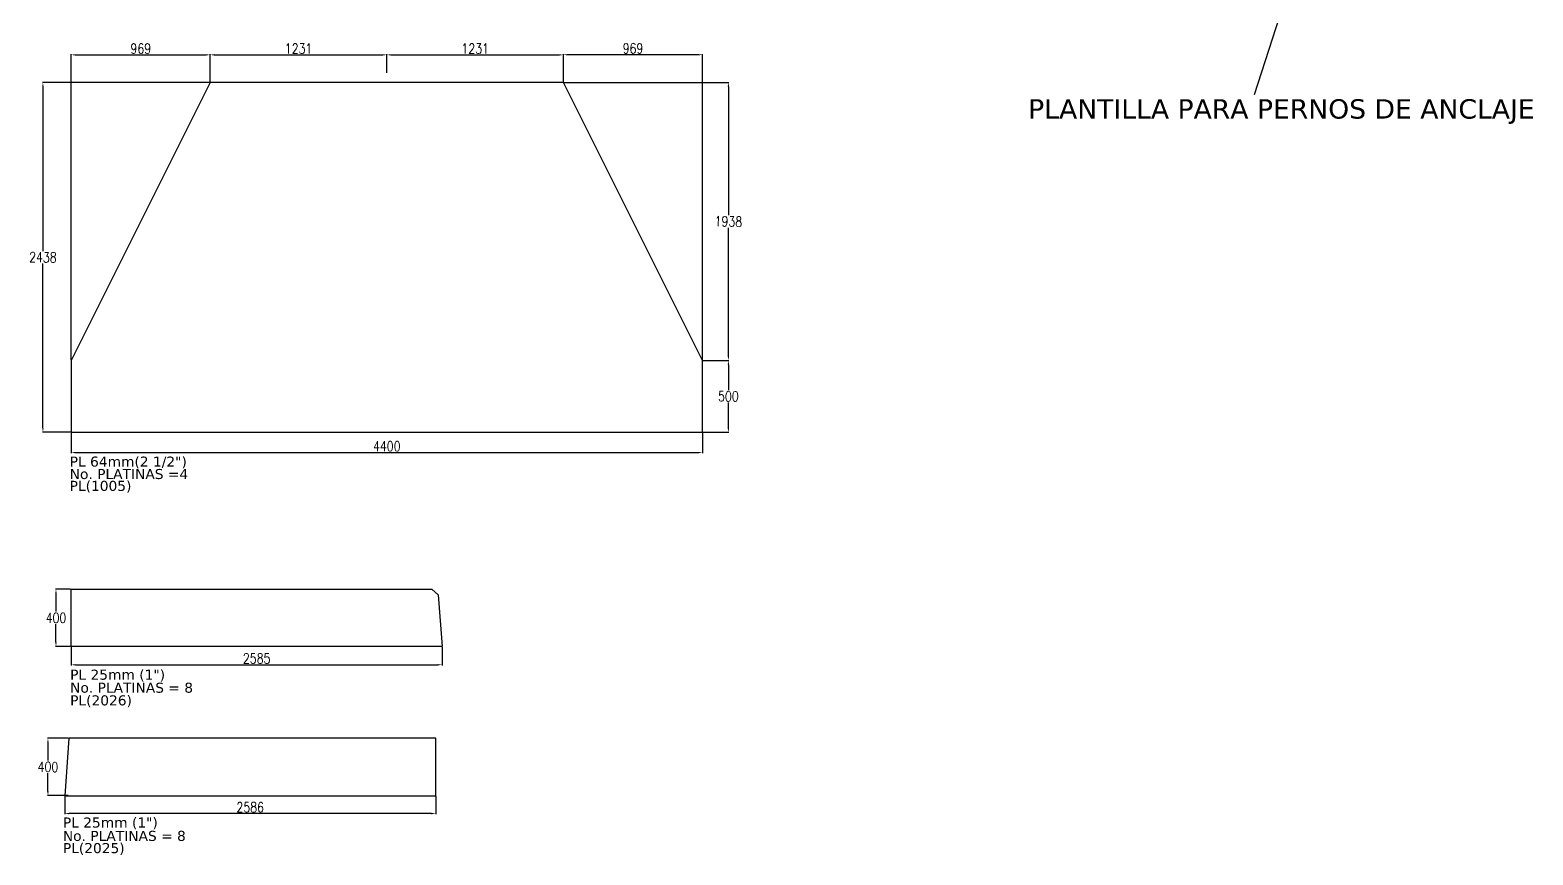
# Model space of a CAD drawing. Header units: millimetres. Extents: x 1541 to 289025, y -12015 to 47026.
# Drawn here: x 47414 to 57890, y 1103 to 6852 of the extents above; entities that cross this region are included whole.
import ezdxf

# ---------------------------------------------------------------- set-up
doc = ezdxf.new("R2010")
doc.units = ezdxf.units.MM
doc.header["$LTSCALE"] = 0.1
doc.layers.get('0').update_dxf_attribs({"color": 255})
for name, color, linetype in [('COTAS', 8, 'Continuous'), ('PLATINA', 5, 'Continuous'), ('PLATINAS', 5, 'Continuous'), ('TEXTO GENERAL', 3, 'Continuous')]:
    doc.layers.add(name, color=color, linetype=linetype)
doc.styles.add('CNI_COTAS', font='romans.shx', dxfattribs={"width": 0.8})
doc.styles.add('TEXTO GENERAL', font='verdana.ttf', dxfattribs={"height": 0.9})
doc.styles.add('VERDANA', font='verdana.ttf')
doc.dimstyles.new('1.3', dxfattribs={"dimscale": 0, "dimtxt": 50, "dimasz": 30, "dimexe": 4, "dimexo": 4, "dimgap": 9, "dimtad": 1, "dimdec": 0, "dimzin": 4, "dimdsep": 46, "dimtxsty": 'CNI_COTAS', "dimcen": 0, "dimclrd": 256, "dimclrt": 3, "dimadec": 0, "dimazin": 0, "dimtfac": 1, "dimtdec": 0, "dimtmove": 2, "dimatfit": 0, "dimfxl": 0.05, "dimtolj": 1, "dimtzin": 0, "dimarcsym": 0})

# ---------------------------------------------------------------- blocks, each defined once
blk = doc.blocks.new('*D3268')
at = {"layer": 'COTAS', "color": 0, "lineweight": -2, "transparency": 16777216}
for p, q in [((47697, 2955), (47591, 2955)), ((47697, 2555), (47591, 2555))]:
    blk.add_line(p, q, dxfattribs=at)
at = {"layer": 'COTAS', "lineweight": -2, "transparency": 16777216}
for p, q in [((47595, 2925), (47595, 2799)), ((47595, 2585), (47595, 2711))]:
    blk.add_line(p, q, dxfattribs=at)
at = {"layer": 'COTAS', "transparency": 16777216}
for points in [[(47590, 2925), (47600, 2925), (47595, 2955)], [(47590, 2585), (47600, 2585), (47595, 2555)]]:
    blk.add_solid(points, dxfattribs=at)
at = {"layer": 'Defpoints', "color": 0, "transparency": 16777216}
for p in [(47595, 2955), (47701, 2955), (47701, 2555)]:
    blk.add_point(p, dxfattribs=at)
at = {"layer": 'COTAS', "color": 3, "transparency": 16777216, "insert": (47595, 2755), "char_height": 70, "attachment_point": 5, "rotation": 0.2, "style": 'CNI_COTAS'}
blk.add_mtext('\\A1;400', dxfattribs=at)
blk = doc.blocks.new('*D3269')
at = {"layer": 'COTAS', "color": 0, "lineweight": -2, "transparency": 16777216}
for p, q in [((47701, 2551), (47701, 2424)), ((50286, 2551), (50286, 2424))]:
    blk.add_line(p, q, dxfattribs=at)
at = {"layer": 'COTAS', "lineweight": -2, "transparency": 16777216}
blk.add_line((47731, 2428), (50256, 2428), dxfattribs=at)
at = {"layer": 'COTAS', "transparency": 16777216}
for points in [[(47731, 2433), (47731, 2423), (47701, 2428)], [(50256, 2433), (50256, 2423), (50286, 2428)]]:
    blk.add_solid(points, dxfattribs=at)
at = {"layer": 'Defpoints', "color": 0, "transparency": 16777216}
for p in [(47701, 2555), (50286, 2555), (50286, 2428)]:
    blk.add_point(p, dxfattribs=at)
at = {"layer": 'COTAS', "color": 3, "transparency": 16777216, "insert": (48994, 2472), "char_height": 70, "attachment_point": 5, "style": 'CNI_COTAS'}
blk.add_mtext('\\A1;2585', dxfattribs=at)
blk = doc.blocks.new('*D3270')
at = {"layer": 'COTAS', "color": 0, "lineweight": -2, "ltscale": 1.5, "transparency": 16777216}
for p, q in [((47656, 1512), (47656, 1387)), ((50242, 1512), (50242, 1387))]:
    blk.add_line(p, q, dxfattribs=at)
at = {"layer": 'COTAS', "lineweight": -2, "ltscale": 1.5, "transparency": 16777216}
blk.add_line((50212, 1391), (47686, 1391), dxfattribs=at)
at = {"layer": 'COTAS', "ltscale": 1.5, "transparency": 16777216}
for points in [[(47686, 1396), (47686, 1386), (47656, 1391)], [(50212, 1396), (50212, 1386), (50242, 1391)]]:
    blk.add_solid(points, dxfattribs=at)
at = {"layer": 'Defpoints', "color": 0, "ltscale": 1.5, "transparency": 16777216}
for p in [(47656, 1516), (50242, 1516), (47656, 1391)]:
    blk.add_point(p, dxfattribs=at)
at = {"layer": 'COTAS', "color": 3, "ltscale": 1.5, "transparency": 16777216, "insert": (48949, 1435), "char_height": 70, "attachment_point": 5, "style": 'CNI_COTAS'}
blk.add_mtext('\\A1;2586', dxfattribs=at)
blk = doc.blocks.new('*D3271')
at = {"layer": 'COTAS', "color": 0, "lineweight": -2, "ltscale": 1.5, "transparency": 16777216}
for p, q in [((47680, 1916), (47535, 1916)), ((47680, 1516), (47535, 1516))]:
    blk.add_line(p, q, dxfattribs=at)
at = {"layer": 'COTAS', "lineweight": -2, "ltscale": 1.5, "transparency": 16777216}
for p, q in [((47539, 1886), (47539, 1760)), ((47539, 1546), (47539, 1672))]:
    blk.add_line(p, q, dxfattribs=at)
at = {"layer": 'COTAS', "ltscale": 1.5, "transparency": 16777216}
for points in [[(47534, 1886), (47544, 1886), (47539, 1916)], [(47534, 1546), (47544, 1546), (47539, 1516)]]:
    blk.add_solid(points, dxfattribs=at)
at = {"layer": 'Defpoints', "color": 0, "ltscale": 1.5, "transparency": 16777216}
for p in [(47684, 1916), (47539, 1516), (47684, 1516)]:
    blk.add_point(p, dxfattribs=at)
at = {"layer": 'COTAS', "color": 3, "ltscale": 1.5, "transparency": 16777216, "insert": (47539, 1716), "char_height": 70, "attachment_point": 5, "rotation": 359, "style": 'CNI_COTAS'}
blk.add_mtext('\\A1;400', dxfattribs=at)
blk = doc.blocks.new('*D3134')
at = {"layer": 'COTAS', "color": 0, "lineweight": -2, "transparency": 16777216}
for p, q in [((49901, 6553), (49901, 6683)), ((51132, 6491), (51132, 6683))]:
    blk.add_line(p, q, dxfattribs=at)
at = {"layer": 'COTAS', "lineweight": -2, "transparency": 16777216}
blk.add_line((49931, 6679), (51102, 6679), dxfattribs=at)
at = {"layer": 'COTAS', "transparency": 16777216}
for points in [[(49931, 6684), (49931, 6674), (49901, 6679)], [(51102, 6684), (51102, 6674), (51132, 6679)]]:
    blk.add_solid(points, dxfattribs=at)
at = {"layer": 'Defpoints', "color": 0, "transparency": 16777216}
for p in [(51132, 6679), (49901, 6549), (51132, 6487)]:
    blk.add_point(p, dxfattribs=at)
at = {"layer": 'COTAS', "color": 3, "transparency": 16777216, "insert": (50517, 6723), "char_height": 70, "attachment_point": 5, "style": 'CNI_COTAS'}
blk.add_mtext('\\A1;1231', dxfattribs=at)
blk = doc.blocks.new('*D3135')
at = {"layer": 'COTAS', "color": 0, "lineweight": -2, "transparency": 16777216}
for p, q in [((48670, 6491), (48670, 6683)), ((49901, 6553), (49901, 6683))]:
    blk.add_line(p, q, dxfattribs=at)
at = {"layer": 'COTAS', "lineweight": -2, "transparency": 16777216}
blk.add_line((48700, 6679), (49871, 6679), dxfattribs=at)
at = {"layer": 'COTAS', "transparency": 16777216}
for points in [[(48700, 6684), (48700, 6674), (48670, 6679)], [(49871, 6684), (49871, 6674), (49901, 6679)]]:
    blk.add_solid(points, dxfattribs=at)
at = {"layer": 'Defpoints', "color": 0, "transparency": 16777216}
for p in [(49901, 6679), (49901, 6549), (48670, 6487)]:
    blk.add_point(p, dxfattribs=at)
at = {"layer": 'COTAS', "color": 3, "transparency": 16777216, "insert": (49286, 6723), "char_height": 70, "attachment_point": 5, "style": 'CNI_COTAS'}
blk.add_mtext('\\A1;1231', dxfattribs=at)
blk = doc.blocks.new('*D2673')
at = {"layer": 'COTAS', "color": 0, "lineweight": -2, "transparency": 16777216}
for p, q in [((51136, 6487), (52286, 6487)), ((52105, 4549), (52286, 4549))]:
    blk.add_line(p, q, dxfattribs=at)
at = {"layer": 'COTAS', "lineweight": -2, "transparency": 16777216}
for p, q in [((52282, 6457), (52282, 5562)), ((52282, 4579), (52282, 5474))]:
    blk.add_line(p, q, dxfattribs=at)
at = {"layer": 'COTAS', "transparency": 16777216}
for points in [[(52277, 6457), (52287, 6457), (52282, 6487)], [(52277, 4579), (52287, 4579), (52282, 4549)]]:
    blk.add_solid(points, dxfattribs=at)
at = {"layer": 'Defpoints', "color": 0, "transparency": 16777216}
for p in [(51132, 6487), (52101, 4549), (52282, 4549)]:
    blk.add_point(p, dxfattribs=at)
at = {"layer": 'COTAS', "color": 3, "transparency": 16777216, "insert": (52282, 5518), "char_height": 70, "attachment_point": 5, "rotation": 359, "style": 'CNI_COTAS'}
blk.add_mtext('\\A1;1938', dxfattribs=at)
blk = doc.blocks.new('*D2674')
at = {"layer": 'COTAS', "color": 0, "lineweight": -2, "transparency": 16777216}
for p, q in [((48666, 6487), (47500, 6487)), ((47697, 4049), (47500, 4049))]:
    blk.add_line(p, q, dxfattribs=at)
at = {"layer": 'COTAS', "lineweight": -2, "transparency": 16777216}
for p, q in [((47504, 6457), (47504, 5312)), ((47504, 4079), (47504, 5224))]:
    blk.add_line(p, q, dxfattribs=at)
at = {"layer": 'COTAS', "transparency": 16777216}
for points in [[(47499, 6457), (47509, 6457), (47504, 6487)], [(47499, 4079), (47509, 4079), (47504, 4049)]]:
    blk.add_solid(points, dxfattribs=at)
at = {"layer": 'Defpoints', "color": 0, "transparency": 16777216}
for p in [(47504, 6487), (48670, 6487), (47701, 4049)]:
    blk.add_point(p, dxfattribs=at)
at = {"layer": 'COTAS', "color": 3, "transparency": 16777216, "insert": (47504, 5268), "char_height": 70, "attachment_point": 5, "rotation": 359, "style": 'CNI_COTAS'}
blk.add_mtext('\\A1;2438', dxfattribs=at)
blk = doc.blocks.new('*D3136')
at = {"layer": 'COTAS', "color": 0, "lineweight": -2, "transparency": 16777216}
for p, q in [((47701, 4045), (47701, 3903)), ((52101, 4045), (52101, 3903))]:
    blk.add_line(p, q, dxfattribs=at)
at = {"layer": 'COTAS', "lineweight": -2, "transparency": 16777216}
blk.add_line((47731, 3907), (52071, 3907), dxfattribs=at)
at = {"layer": 'COTAS', "transparency": 16777216}
for points in [[(47731, 3912), (47731, 3902), (47701, 3907)], [(52071, 3912), (52071, 3902), (52101, 3907)]]:
    blk.add_solid(points, dxfattribs=at)
at = {"layer": 'Defpoints', "color": 0, "transparency": 16777216}
for p in [(47701, 4049), (52101, 4049), (52101, 3907)]:
    blk.add_point(p, dxfattribs=at)
at = {"layer": 'COTAS', "color": 3, "transparency": 16777216, "insert": (49901, 3951), "char_height": 70, "attachment_point": 5, "style": 'CNI_COTAS'}
blk.add_mtext('\\A1;4400', dxfattribs=at)
blk = doc.blocks.new('*D3137')
at = {"layer": 'COTAS', "color": 0, "lineweight": -2, "transparency": 16777216}
for p, q in [((52105, 4549), (52286, 4549)), ((52105, 4049), (52286, 4049))]:
    blk.add_line(p, q, dxfattribs=at)
at = {"layer": 'COTAS', "lineweight": -2, "transparency": 16777216}
for p, q in [((52282, 4519), (52282, 4343)), ((52282, 4079), (52282, 4255))]:
    blk.add_line(p, q, dxfattribs=at)
at = {"layer": 'COTAS', "transparency": 16777216}
for points in [[(52277, 4519), (52287, 4519), (52282, 4549)], [(52277, 4079), (52287, 4079), (52282, 4049)]]:
    blk.add_solid(points, dxfattribs=at)
at = {"layer": 'Defpoints', "color": 0, "transparency": 16777216}
for p in [(52101, 4549), (52282, 4549), (52101, 4049)]:
    blk.add_point(p, dxfattribs=at)
at = {"layer": 'COTAS', "color": 3, "transparency": 16777216, "insert": (52282, 4299), "char_height": 70, "attachment_point": 5, "rotation": 359, "style": 'CNI_COTAS'}
blk.add_mtext('\\A1;500', dxfattribs=at)
blk = doc.blocks.new('*D2675')
at = {"layer": 'COTAS', "color": 0, "lineweight": -2, "transparency": 16777216}
for p, q in [((47701, 4553), (47701, 6683)), ((48670, 6491), (48670, 6683))]:
    blk.add_line(p, q, dxfattribs=at)
at = {"layer": 'COTAS', "lineweight": -2, "transparency": 16777216}
blk.add_line((47731, 6679), (48640, 6679), dxfattribs=at)
at = {"layer": 'COTAS', "transparency": 16777216}
for points in [[(47731, 6684), (47731, 6674), (47701, 6679)], [(48640, 6684), (48640, 6674), (48670, 6679)]]:
    blk.add_solid(points, dxfattribs=at)
at = {"layer": 'Defpoints', "color": 0, "transparency": 16777216}
for p in [(48670, 6679), (48670, 6487), (47701, 4549)]:
    blk.add_point(p, dxfattribs=at)
at = {"layer": 'COTAS', "color": 3, "transparency": 16777216, "insert": (48186, 6723), "char_height": 70, "attachment_point": 5, "style": 'CNI_COTAS'}
blk.add_mtext('\\A1;969', dxfattribs=at)
blk = doc.blocks.new('*D2676')
at = {"layer": 'COTAS', "color": 0, "lineweight": -2, "transparency": 16777216}
for p, q in [((51132, 6491), (51132, 6684)), ((52101, 4053), (52101, 6684))]:
    blk.add_line(p, q, dxfattribs=at)
at = {"layer": 'COTAS', "lineweight": -2, "transparency": 16777216}
blk.add_line((52071, 6680), (51162, 6680), dxfattribs=at)
at = {"layer": 'COTAS', "transparency": 16777216}
for points in [[(51162, 6685), (51162, 6675), (51132, 6680)], [(52071, 6685), (52071, 6675), (52101, 6680)]]:
    blk.add_solid(points, dxfattribs=at)
at = {"layer": 'Defpoints', "color": 0, "transparency": 16777216}
for p in [(51132, 6680), (51132, 6487), (52101, 4049)]:
    blk.add_point(p, dxfattribs=at)
at = {"layer": 'COTAS', "color": 3, "transparency": 16777216, "insert": (51617, 6724), "char_height": 70, "attachment_point": 5, "style": 'CNI_COTAS'}
blk.add_mtext('\\A1;969', dxfattribs=at)
blk = doc.blocks.new('A$Cabe98760')
at = {"color": 7, "linetype": 'Continuous'}
blk.add_lwpolyline([(56031.4, 7746), (56031.4, 7096.2), (56223.5, 7257.5), (55947.5, 6400)], dxfattribs=at)
at = {"layer": 'PLATINA', "linetype": 'Continuous'}
blk.add_lwpolyline([(52101.5, 4048.7), (52101.5, 4548.7), (51132.5, 6486.7), (48670.5, 6486.7), (47701.5, 4548.7), (47701.5, 4048.7)], close=True, dxfattribs=at)
at = {"layer": 'PLATINAS'}
blk.add_lwpolyline([(47701.5, 2554.5), (47701.5, 2954.5), (50215.5, 2954.5), (50258.5, 2914.5), (50286.5, 2554.5)], close=True, dxfattribs=at)
at = {"layer": 'PLATINAS', "ltscale": 1.5}
blk.add_lwpolyline([(50242.1, 1915.6), (47684.1, 1915.6), (47656.1, 1515.6), (50242.1, 1515.6)], close=True, dxfattribs=at)
at = {"layer": 'TEXTO GENERAL', "color": 3}
for s, height, style, p in [('PLANTILLA PARA PERNOS DE ANCLAJE', 135.216, 'VERDANA', (54371.6, 6234.8)), ('PL 64mm(2 1/2")', 70, 'TEXTO GENERAL', (47690.7, 3809.2)), ('No. PLATINAS =4', 70, 'TEXTO GENERAL', (47690.4, 3722.7)), ('PL(1005)', 70, 'TEXTO GENERAL', (47690.2, 3640.2)), ('PL 25mm (1")', 70, 'TEXTO GENERAL', (47693.7, 2324.2)), ('No. PLATINAS = 8', 70, 'TEXTO GENERAL', (47693.7, 2233.4)), ('PL(2026)', 70, 'TEXTO GENERAL', (47693.7, 2145.2)), ('PL 25mm (1")', 70, 'TEXTO GENERAL', (47643, 1293.7)), ('No. PLATINAS = 8', 70, 'TEXTO GENERAL', (47643, 1200.7)), ('PL(2025)', 70, 'TEXTO GENERAL', (47643, 1115.4))]:
    blk.add_text(s, height=height, dxfattribs=dict(at, style=style)).set_placement(p)
at = {"layer": 'COTAS'}
for base, p1, p2, picture, middle in [((48670.5, 6679.3), (47701.5, 4548.7), (48670.5, 6486.7), '*D2675', (48186, 6723.3)), ((49901.5, 6679.4), (48670.5, 6486.7), (49901.5, 6548.7), '*D3135', (49286, 6723.4)), ((51132.5, 6679.5), (49901.5, 6548.7), (51132.5, 6486.7), '*D3134', (50517, 6723.5)), ((51132.5, 6679.5), (52101.5, 4048.7), (51132.5, 6486.7), '*D2676', (51617, 6723.5)), ((52101.5, 3907.2), (47701.5, 4048.7), (52101.5, 4048.7), '*D3136', (49901.5, 3951.2)), ((50286.5, 2428.4), (47701.5, 2554.5), (50286.5, 2554.5), '*D3269', (48994, 2472.4))]:
    dim = blk.add_linear_dim(base=base, p1=p1, p2=p2, dimstyle='1.3', override={"dimscale": 1, "dimtxt": 70}, dxfattribs=at)
    dim.commit()
    dim.dimension.update_dxf_attribs({"geometry": picture, "text_midpoint": middle})
for base, p1, p2, picture, middle, turn in [((47503.7, 6486.7), (47701.5, 4048.7), (48670.5, 6486.7), '*D2674', (47503.7, 5267.7), 359), ((52282.5, 4548.7), (51132.5, 6486.7), (52101.5, 4548.7), '*D2673', (52282.5, 5517.7), 359), ((52282.4, 4548.7), (52101.5, 4048.7), (52101.5, 4548.7), '*D3137', (52282.4, 4298.7), 359), ((47595.5, 2954.5), (47701.5, 2554.5), (47701.5, 2954.5), '*D3268', (47595.5, 2754.5), 0.2)]:
    dim = blk.add_linear_dim(base=base, p1=p1, p2=p2, angle=90, dimstyle='1.3', override={"dimscale": 1, "dimtxt": 70}, dxfattribs=at)
    dim.commit()
    dim.dimension.update_dxf_attribs({"geometry": picture, "text_midpoint": middle, "text_rotation": turn})
at = {"layer": 'COTAS', "ltscale": 1.5}
dim = blk.add_linear_dim(base=(47539.2, 1515.6), p1=(47684.1, 1915.6), p2=(47684.1, 1515.6), angle=90, dimstyle='1.3', override={"dimscale": 1, "dimtxt": 70}, dxfattribs=at)
dim.commit()
dim.dimension.update_dxf_attribs({"geometry": '*D3271', "text_midpoint": (47539.2, 1715.6), "text_rotation": 359})
dim = blk.add_linear_dim(base=(47656.1, 1391.1), p1=(50242.1, 1515.6), p2=(47656.1, 1515.6), dimstyle='1.3', override={"dimscale": 1, "dimtxt": 70}, dxfattribs=at)
dim.commit()
dim.dimension.update_dxf_attribs({"geometry": '*D3270', "text_midpoint": (48949.1, 1435.1)})

msp = doc.modelspace()

# ---------------------------------------------------------------- block references
at = {"layer": 'COTAS'}
msp.add_blockref('A$Cabe98760', (0, 0), dxfattribs=at)

doc.saveas('drawing.dxf')
